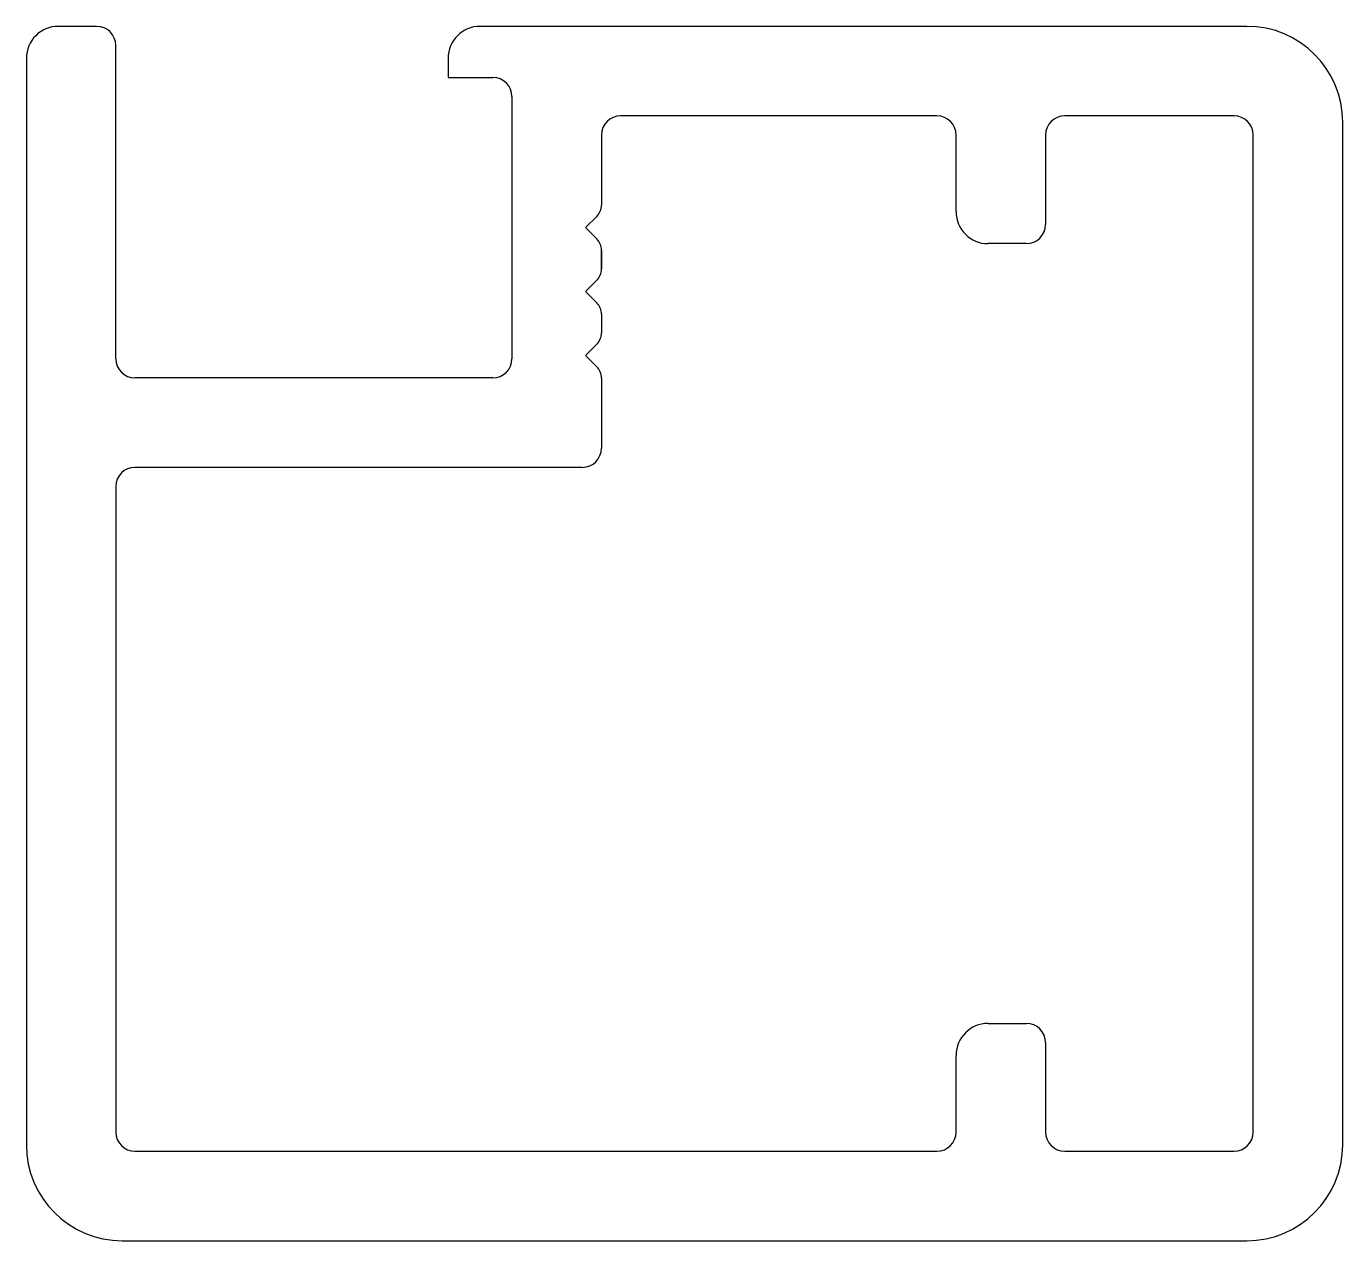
# Model space of a CAD drawing. Extents: x -10.3 to 10.3, y 0.7 to 19.7.
import ezdxf

# ---------------------------------------------------------------- set-up
doc = ezdxf.new("R2010")
doc.units = 0
doc.layers.get('0').update_dxf_attribs({"linetype": 'CONTINUOUS'})

msp = doc.modelspace()

# ---------------------------------------------------------------- linework, layer by layer
at = {"color": 7}
for p, q in [((-9.175, 19.733), (-9.775, 19.733)), ((8.825, 19.733), (-3.175, 19.733)), ((-8.875, 14.533), (-8.875, 19.433)), ((-10.275, 19.233), (-10.275, 2.233)), ((-3.675, 19.233), (-3.675, 18.933)), ((-3.675, 18.933), (-2.975, 18.933)), ((-2.675, 18.633), (-2.675, 14.533)), ((3.975, 18.333), (-0.975, 18.333)), ((8.625, 18.333), (5.975, 18.333)), ((10.325, 2.233), (10.325, 18.233)), ((-1.275, 18.033), (-1.275, 16.937)), ((4.275, 16.833), (4.275, 18.033)), ((5.675, 18.033), (5.675, 16.633)), ((8.925, 10.533), (8.925, 18.033)), ((-1.275, 16.937), (-1.275, 16.937)), ((-1.349, 16.76), (-1.52, 16.589)), ((-1.52, 16.578), (-1.349, 16.406)), ((5.375, 16.333), (4.775, 16.333)), ((-1.275, 16.23), (-1.275, 15.937)), ((-1.275, 15.937), (-1.275, 16.23)), ((-1.275, 16.23), (-1.275, 15.937)), ((-1.275, 15.937), (-1.275, 16.23)), ((-1.275, 16.23), (-1.275, 15.937)), ((-1.349, 15.76), (-1.52, 15.589)), ((-1.52, 15.578), (-1.349, 15.407)), ((-1.275, 15.23), (-1.275, 14.937)), ((-1.349, 14.76), (-1.52, 14.589)), ((-1.52, 14.578), (-1.349, 14.407)), ((-2.975, 14.233), (-8.575, 14.233)), ((-1.275, 14.23), (-1.275, 13.133)), ((-1.275, 13.133), (-1.275, 13.133)), ((-1.275, 13.133), (-1.275, 13.133)), ((-1.575, 12.833), (-8.575, 12.833)), ((-8.875, 12.533), (-8.875, 2.433)), ((8.925, 10.233), (8.925, 10.533)), ((8.925, 9.933), (8.925, 10.233)), ((8.925, 2.433), (8.925, 9.933)), ((4.775, 4.133), (5.375, 4.133)), ((5.675, 3.833), (5.675, 2.433)), ((4.275, 2.433), (4.275, 3.633)), ((-8.575, 2.133), (3.975, 2.133)), ((5.975, 2.133), (8.625, 2.133)), ((-8.775, 0.733), (8.825, 0.733))]:
    msp.add_line(p, q, dxfattribs=at)
for centre, radius, start, end in [((-9.775, 19.233), 0.5, 90, 180), ((-9.175, 19.433), 0.3, 0, 90), ((-3.175, 19.233), 0.5, 90, 180), ((8.825, 18.233), 1.5, 0, 90), ((-2.975, 18.633), 0.3, 360, 90), ((-0.975, 18.033), 0.3, 90, 180), ((3.975, 18.033), 0.3, 0, 90), ((5.975, 18.033), 0.3, 90, 180), ((8.625, 18.033), 0.3, 360, 90), ((-1.525, 16.937), 0.25, 315, 360), ((4.775, 16.833), 0.5, 180, 270), ((-1.514, 16.583), 0.008, 135, 225), ((5.375, 16.633), 0.3, 270, 0), ((-1.525, 16.23), 0.25, 0, 45), ((-1.525, 15.937), 0.25, 315, 360), ((-1.514, 15.583), 0.008, 135, 225), ((-1.525, 15.23), 0.25, 360, 45), ((-1.525, 14.937), 0.25, 315, 360), ((-8.575, 14.533), 0.3, 180, 270), ((-2.975, 14.533), 0.3, 270, 0), ((-1.514, 14.583), 0.008, 135, 225), ((-1.525, 14.23), 0.25, 0, 45), ((-1.575, 13.133), 0.3, 270, 360), ((-8.575, 12.533), 0.3, 90, 180), ((4.775, 3.633), 0.5, 90, 180), ((5.375, 3.833), 0.3, 360, 90), ((-8.575, 2.433), 0.3, 180, 270), ((3.975, 2.433), 0.3, 270, 360), ((5.975, 2.433), 0.3, 180, 270), ((8.625, 2.433), 0.3, 270, 0), ((-8.775, 2.233), 1.5, 180, 270), ((8.825, 2.233), 1.5, 270, 0)]:
    msp.add_arc(centre, radius, start, end, dxfattribs=at)

doc.saveas('drawing.dxf')
